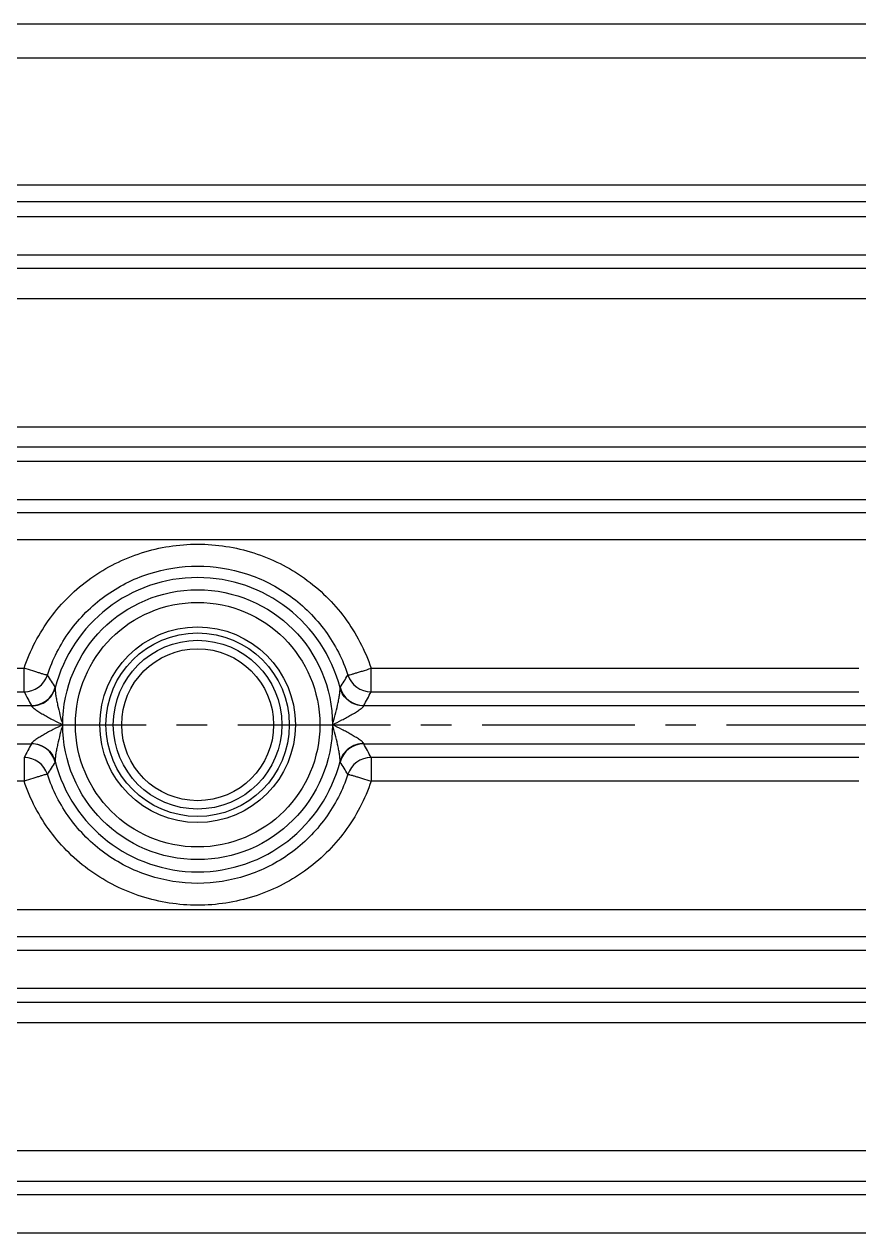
# Model space of a CAD drawing. Header units: millimetres. Extents: x -6 to 705, y -10 to 538.
# Drawn here: x 620.18 to 627.01, y 416.43 to 426.31 of the extents above; entities that cross this region are included whole.
import ezdxf

# ---------------------------------------------------------------- set-up
doc = ezdxf.new("R2010")
doc.units = ezdxf.units.MM
doc.linetypes.add('CENTER', pattern=[2, 1.25, -0.25, 0.25, -0.25])
doc.linetypes.add('HIDDEN', pattern=[9.525, 6.35, -3.175])
doc.layers.add('\\M+5D6D0\\M+5D0C4\\M+5CFDF\\M+5B2E3', color=7, linetype='CENTER', lineweight=25)
doc.layers.add('DEFAULT_2', color=8, linetype='HIDDEN')

msp = doc.modelspace()

# ---------------------------------------------------------------- linework, layer by layer
at = {"color": 0, "linetype": 'Continuous', "lineweight": -3}
for p, q in [((634.7965, 426.3129), (608.3965, 426.3129)), ((634.7965, 426.0357), (608.3965, 426.0357)), ((608.3965, 424.9987), (634.7965, 424.9987)), ((608.3965, 424.8615), (634.7965, 424.8615)), ((608.1276, 424.7395), (635.0654, 424.7395)), ((608.1276, 424.426), (635.0654, 424.426)), ((634.7965, 424.316), (608.3965, 424.316)), ((634.7965, 424.0668), (608.3965, 424.0668)), ((614.7222, 423.0213), (628.4708, 423.0213)), ((614.7183, 422.856), (628.4747, 422.856)), ((614.6488, 422.7401), (628.5443, 422.7401)), ((611.5352, 422.427), (631.6578, 422.427)), ((632.2121, 422.3169), (610.9809, 422.3169)), ((632.2121, 422.0956), (610.9809, 422.0956)), ((616.1859, 421.0462), (620.1771, 421.0462)), ((620.1771, 420.8529), (620.1771, 421.0462)), ((623.0159, 420.8529), (623.0159, 421.0462)), ((623.0159, 421.0462), (627.0071, 421.0462)), ((616.1859, 420.8529), (620.1771, 420.8529)), ((620.4307, 420.89), (620.4312, 420.8847)), ((622.7618, 420.8847), (622.7623, 420.89)), ((623.0159, 420.8529), (627.0071, 420.8529)), ((616.1363, 420.7408), (620.2374, 420.7408)), ((620.2374, 420.7408), (620.2377, 420.7382)), ((622.9553, 420.7382), (622.9556, 420.7408)), ((622.9556, 420.7408), (627.0567, 420.7408)), ((616.1363, 420.4278), (620.2374, 420.4278)), ((620.2377, 420.4305), (620.2374, 420.4278)), ((622.9556, 420.4278), (622.9553, 420.4305)), ((622.9556, 420.4278), (627.0567, 420.4278)), ((620.1771, 420.3158), (620.1771, 420.1225)), ((620.4312, 420.2839), (620.4307, 420.2787)), ((622.7623, 420.2787), (622.7618, 420.2839)), ((623.0159, 420.3158), (623.0159, 420.1225)), ((627.0071, 420.3158), (623.0159, 420.3158)), ((620.1771, 420.1225), (616.1859, 420.1225)), ((627.0071, 420.1225), (623.0159, 420.1225)), ((610.9809, 419.073), (632.2121, 419.073)), ((610.9809, 418.8518), (632.2121, 418.8518)), ((611.5352, 418.7417), (631.6578, 418.7417)), ((614.6488, 418.4286), (628.5443, 418.4286)), ((628.4747, 418.3126), (614.7183, 418.3126)), ((628.4708, 418.1474), (614.7222, 418.1474)), ((608.3965, 417.1019), (634.7965, 417.1019)), ((608.3965, 416.8527), (634.7965, 416.8527)), ((608.1276, 416.7426), (635.0654, 416.7426)), ((608.1276, 416.4292), (635.0654, 416.4292))]:
    msp.add_line(p, q, dxfattribs=at)
for radius in [1.1034, 1, 0.7504, 0.69, 0.6214]:
    msp.add_circle((621.5965, 420.5843), radius, dxfattribs=at)
for centre, radius, start, end in [((621.5965, 420.5843), 1.2034, 14.45537, 165.54463), ((620.177, 421.053), 0.2001, 270.04514, 341.66547), ((622.587, 422.3347), 2.5956, 211.20166, 213.82263), ((620.6059, 422.3347), 2.5956, 326.1774, 328.79841), ((623.0161, 421.053), 0.2001, 198.33451, 269.95487), ((622.9796, 422.2881), 3.1486, 207.11781, 209.43337), ((620.2372, 420.941), 0.2001, 270.05121, 345.23431), ((622.9558, 420.941), 0.2001, 194.76676, 269.94943), ((620.2431, 422.2722), 3.115, 330.55411, 332.89471), ((622.95, 418.8965), 3.115, 150.55411, 152.89471), ((620.2372, 420.2277), 0.2001, 14.76676, 89.94943), ((622.9558, 420.2277), 0.2001, 90.05145, 165.23505), ((620.2134, 418.8805), 3.1486, 27.11781, 29.43337), ((620.177, 420.1156), 0.2001, 18.33452, 89.95487), ((622.587, 418.834), 2.5955, 146.17732, 148.79825), ((621.5965, 420.5843), 1.2034, 194.45537, 345.54463), ((620.6059, 418.8339), 2.5957, 31.20151, 33.82255), ((623.0161, 420.1156), 0.2001, 90.04511, 161.66551)]:
    msp.add_arc(centre, radius, start, end, dxfattribs=at)
for points, knots in [([(620.1771, 421.0462), (620.226, 421.1929), (620.3358, 421.4031), (620.5402, 421.637), (620.7785, 421.8365), (621.1305, 422.0125), (621.5195, 422.0726), (621.8296, 422.0485), (622.1323, 421.9774), (622.4845, 421.8017), (622.8211, 421.4724), (622.9671, 421.1929), (623.016, 421.0462)], [0, 0, 0, 0, 0.12489, 0.187492, 0.250103, 0.375006, 0.500005, 0.562698, 0.625376, 0.75028, 0.875109, 1, 1, 1, 1]), ([(620.3669, 420.9901), (620.409, 421.118), (620.5341, 421.3624), (620.8245, 421.6521), (621.1906, 421.8387), (621.5965, 421.903), (622.0025, 421.8387), (622.3685, 421.6521), (622.659, 421.3624), (622.7841, 421.118), (622.8261, 420.9901)], [0, 0, 0, 0, 0.124995, 0.249899, 0.374887, 0.499998, 0.62511, 0.750099, 0.875003, 1, 1, 1, 1]), ([(620.3669, 420.9901), (620.3664, 420.9899), (620.3646, 420.9902), (620.3613, 420.9906), (620.3563, 420.9918), (620.3463, 420.9943), (620.3302, 420.9987), (620.3068, 421.0055), (620.2788, 421.014), (620.2349, 421.0275), (620.2007, 421.0385), (620.1771, 421.0462)], [0, 0, 0, 0, 0.008418, 0.025691, 0.051788, 0.086549, 0.180902, 0.305121, 0.454886, 0.624896, 1, 1, 1, 1]), ([(622.8261, 420.9901), (622.8265, 420.9903), (622.8283, 420.9905), (622.8316, 420.9911), (622.8367, 420.9919), (622.8467, 420.9941), (622.8629, 420.9986), (622.8861, 421.0057), (622.9142, 421.0142), (622.9581, 421.0274), (622.9927, 421.0374), (623.0159, 421.0462)], [0, 0, 0, 0, 0.007987, 0.025269, 0.051513, 0.086397, 0.180805, 0.305023, 0.454794, 0.62487, 1, 1, 1, 1]), ([(620.2377, 420.7382), (620.2807, 420.7381), (620.3688, 420.7664), (620.4204, 420.8436), (620.4312, 420.8847)], [0, 0, 0, 0, 0.502749, 1, 1, 1, 1]), ([(620.4312, 420.8847), (620.4305, 420.881), (620.4304, 420.8721), (620.4318, 420.8516), (620.436, 420.8221), (620.4427, 420.7845), (620.4536, 420.7315), (620.4698, 420.6644), (620.4849, 420.611), (620.4931, 420.5843)], [0, 0, 0, 0, 0.037345, 0.085882, 0.200847, 0.327223, 0.458715, 0.727999, 1, 1, 1, 1]), ([(622.6999, 420.5843), (622.7081, 420.611), (622.7232, 420.6644), (622.7394, 420.7315), (622.7503, 420.7845), (622.757, 420.8221), (622.7612, 420.8516), (622.7626, 420.8721), (622.7625, 420.881), (622.7618, 420.8847)], [0, 0, 0, 0, 0.272032, 0.541339, 0.672838, 0.799201, 0.914133, 0.962668, 1, 1, 1, 1]), ([(622.9553, 420.7382), (622.9124, 420.7381), (622.8242, 420.7664), (622.7727, 420.8436), (622.7618, 420.8847)], [0, 0, 0, 0, 0.502748, 1, 1, 1, 1]), ([(620.2377, 420.7382), (620.2374, 420.7362), (620.2413, 420.7309), (620.2487, 420.724), (620.2602, 420.7151), (620.2791, 420.7018), (620.3062, 420.6845), (620.3409, 420.6638), (620.3776, 420.6432), (620.4282, 420.6162), (620.467, 420.5968), (620.4931, 420.5843)], [0, 0, 0, 0, 0.020264, 0.057048, 0.106159, 0.162988, 0.289958, 0.426279, 0.567208, 0.710524, 1, 1, 1, 1]), ([(622.6999, 420.5843), (622.7261, 420.5968), (622.7648, 420.6162), (622.8154, 420.6432), (622.8521, 420.6638), (622.8869, 420.6845), (622.9139, 420.7018), (622.9329, 420.7151), (622.9443, 420.724), (622.9517, 420.7309), (622.9557, 420.7362), (622.9553, 420.7382)], [0, 0, 0, 0, 0.289535, 0.432874, 0.57382, 0.71014, 0.837085, 0.893932, 0.942995, 0.979792, 1, 1, 1, 1]), ([(620.4931, 420.5843), (620.467, 420.5718), (620.4282, 420.5525), (620.3776, 420.5255), (620.3409, 420.5049), (620.3062, 420.4842), (620.2791, 420.4669), (620.2602, 420.4536), (620.2487, 420.4447), (620.2414, 420.4377), (620.2374, 420.4325), (620.2377, 420.4305)], [0, 0, 0, 0, 0.289432, 0.432722, 0.573627, 0.709937, 0.836919, 0.893753, 0.942884, 0.979664, 1, 1, 1, 1]), ([(620.4931, 420.5843), (620.4849, 420.5577), (620.4698, 420.5043), (620.4536, 420.4372), (620.4427, 420.3842), (620.436, 420.3466), (620.4318, 420.3171), (620.4304, 420.2966), (620.4305, 420.2877), (620.4312, 420.2839)], [0, 0, 0, 0, 0.271979, 0.541236, 0.672718, 0.799093, 0.914098, 0.962643, 1, 1, 1, 1]), ([(622.9553, 420.4305), (622.9557, 420.4325), (622.9516, 420.4377), (622.9443, 420.4447), (622.9328, 420.4536), (622.9139, 420.4669), (622.8868, 420.4842), (622.8521, 420.5049), (622.8154, 420.5255), (622.7648, 420.5525), (622.7261, 420.5718), (622.6999, 420.5843)], [0, 0, 0, 0, 0.020324, 0.057103, 0.106236, 0.163066, 0.290045, 0.426358, 0.567267, 0.710561, 1, 1, 1, 1]), ([(622.7618, 420.2839), (622.7625, 420.2877), (622.7626, 420.2966), (622.7612, 420.3171), (622.757, 420.3466), (622.7503, 420.3842), (622.7394, 420.4372), (622.7232, 420.5043), (622.7081, 420.5577), (622.6999, 420.5843)], [0, 0, 0, 0, 0.037355, 0.085901, 0.200896, 0.327273, 0.458757, 0.728018, 1, 1, 1, 1]), ([(620.2377, 420.4305), (620.2807, 420.4306), (620.3688, 420.4023), (620.4203, 420.325), (620.4312, 420.2839)], [0, 0, 0, 0, 0.502748, 1, 1, 1, 1]), ([(622.9553, 420.4305), (622.9124, 420.4306), (622.8242, 420.4023), (622.7727, 420.325), (622.7618, 420.2839)], [0, 0, 0, 0, 0.50275, 1, 1, 1, 1]), ([(620.3669, 420.1786), (620.3665, 420.1783), (620.3647, 420.1782), (620.3614, 420.1776), (620.3563, 420.1768), (620.3463, 420.1746), (620.3301, 420.1701), (620.3069, 420.163), (620.2788, 420.1544), (620.2349, 420.1412), (620.2003, 420.1313), (620.1771, 420.1225)], [0, 0, 0, 0, 0.007988, 0.025273, 0.051518, 0.086404, 0.180812, 0.305029, 0.454799, 0.624873, 1, 1, 1, 1]), ([(622.8261, 420.1786), (622.784, 420.0506), (622.659, 419.8063), (622.3684, 419.5165), (622.0024, 419.3299), (621.5965, 419.2656), (621.1905, 419.3299), (620.8245, 419.5166), (620.534, 419.8063), (620.409, 420.0506), (620.3669, 420.1786)], [0, 0, 0, 0, 0.125007, 0.249909, 0.374898, 0.500006, 0.625115, 0.750106, 0.875006, 1, 1, 1, 1]), ([(622.8261, 420.1786), (622.8266, 420.1788), (622.8284, 420.1785), (622.8317, 420.178), (622.8368, 420.1768), (622.8467, 420.1744), (622.8628, 420.1699), (622.8862, 420.1631), (622.9142, 420.1547), (622.9581, 420.1411), (622.9924, 420.1302), (623.0159, 420.1225)], [0, 0, 0, 0, 0.008409, 0.025678, 0.051773, 0.086533, 0.180885, 0.305107, 0.454874, 0.624888, 1, 1, 1, 1]), ([(623.0157, 420.1225), (622.9668, 419.9758), (622.8572, 419.7654), (622.6528, 419.5316), (622.4144, 419.3322), (622.0623, 419.1562), (621.5965, 419.0841), (621.1306, 419.1562), (620.7785, 419.3322), (620.5402, 419.5317), (620.3358, 419.7655), (620.226, 419.9758), (620.1771, 420.1225)], [0, 0, 0, 0, 0.124895, 0.187501, 0.250108, 0.375009, 0.500003, 0.624997, 0.749902, 0.812507, 0.875109, 1, 1, 1, 1])]:
    msp.add_open_spline(points, degree=3, knots=knots, dxfattribs=at)
at = {"layer": '\\M+5D6D0\\M+5D0C4\\M+5CFDF\\M+5B2E3', "color": 1}
msp.add_line((579.9242, 420.5843), (658.6501, 420.5843), dxfattribs=at)
at = {"layer": 'DEFAULT_2', "color": 0, "linetype": 'HIDDEN', "lineweight": -3}
msp.add_circle((621.5965, 420.5843), 0.8, dxfattribs=at)

doc.saveas('drawing.dxf')
